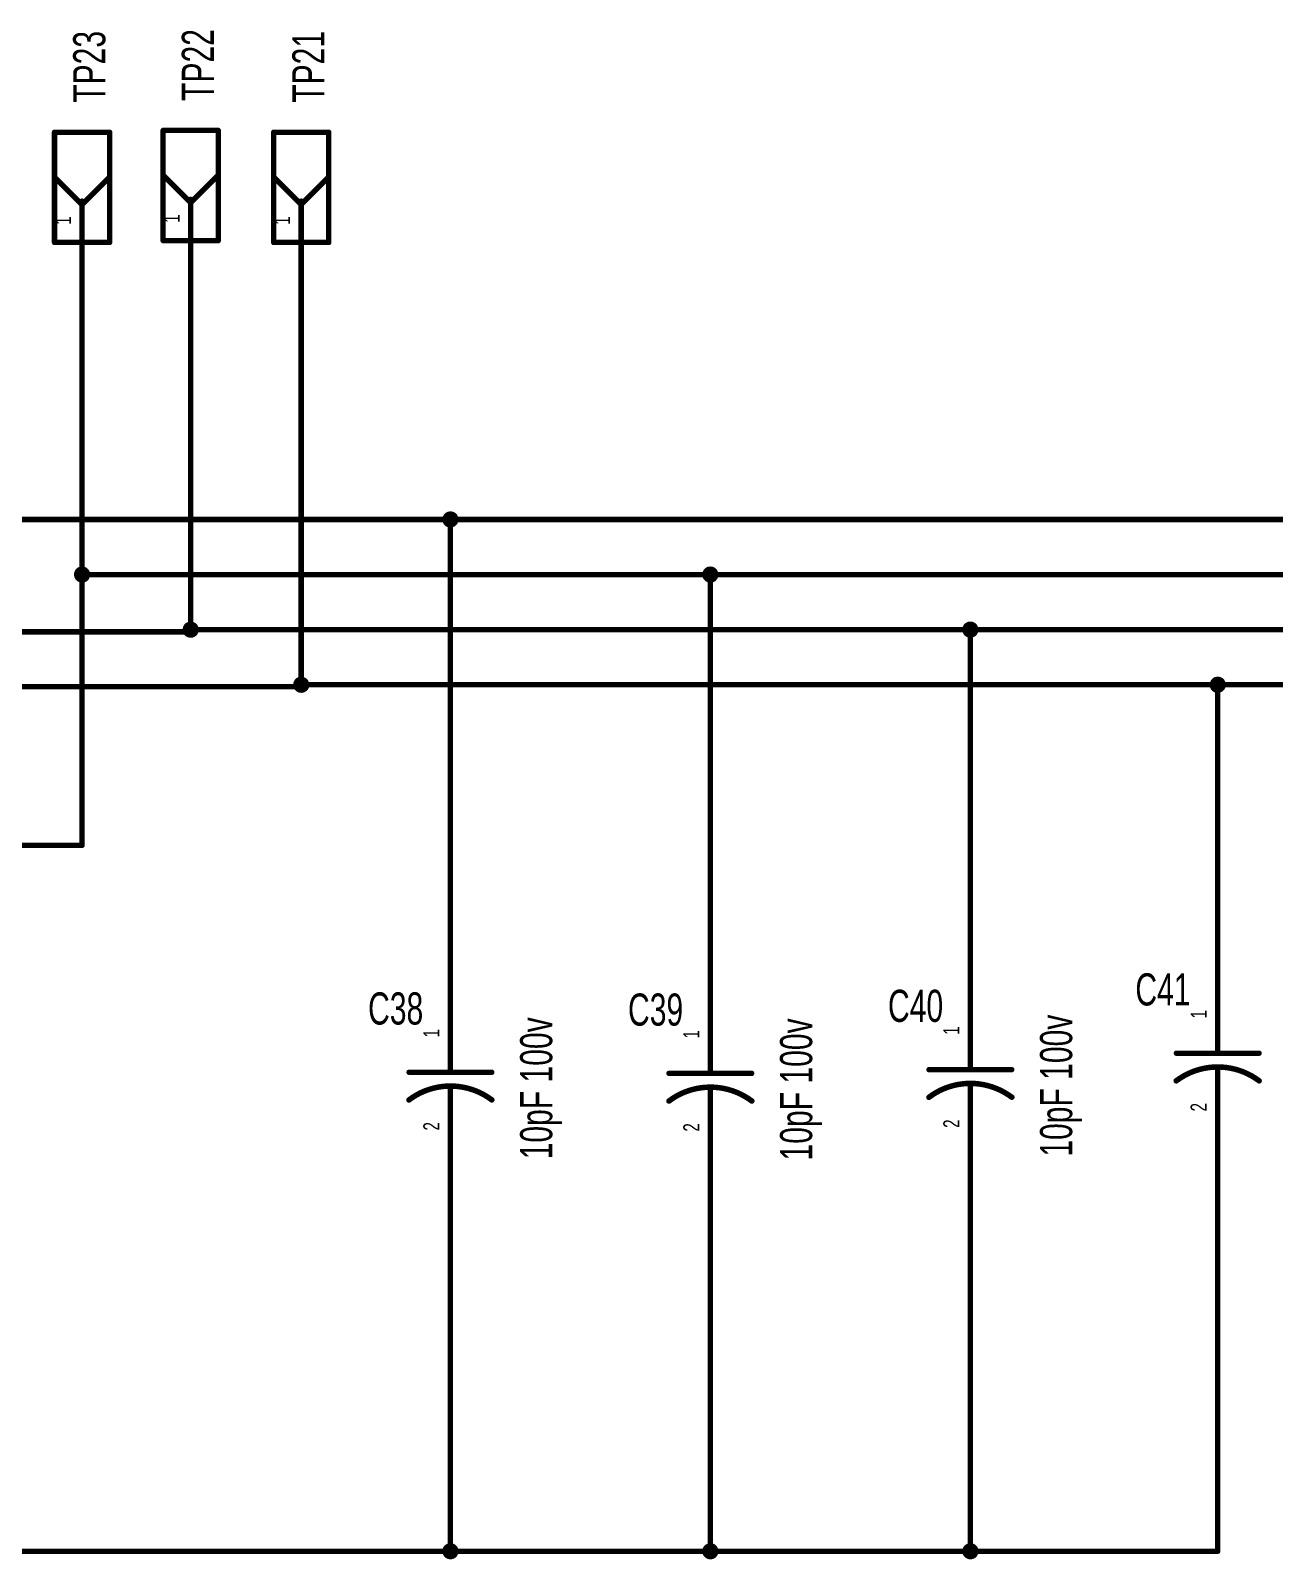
# Model space of a CAD drawing. Extents: x -2.1 to 9.4, y -2.2 to 5.9.
# Drawn here: x 4.364 to 6.621, y 0.301 to 3.076 of the extents above; entities that cross this region are included whole.
import ezdxf
from ezdxf.enums import TextEntityAlignment as Align

# ---------------------------------------------------------------- set-up
doc = ezdxf.new("R2010")
doc.units = 0
for name, color, linetype in [('Element', 253, 'CONTINUOUS'), ('Net', 50, 'CONTINUOUS'), ('Pin', 50, 'CONTINUOUS')]:
    doc.layers.add(name, color=color, linetype=linetype)

msp = doc.modelspace()

# ---------------------------------------------------------------- linework, layer by layer
at = {"layer": 'Element', "linetype": 'CONTINUOUS'}
for points, const_width in [([(4.4072, 2.891), (4.5072, 2.891)], 0.0098), ([(4.4072, 2.691), (4.4072, 2.891)], 0.0098), ([(4.5072, 2.891), (4.5072, 2.691)], 0.0098), ([(4.6043, 2.8943), (4.7043, 2.8943)], 0.0098), ([(4.6043, 2.6943), (4.6043, 2.8943)], 0.0098), ([(4.7043, 2.8943), (4.7043, 2.6943)], 0.0098), ([(4.8048, 2.891), (4.9048, 2.891)], 0.0098), ([(4.8048, 2.691), (4.8048, 2.891)], 0.0098), ([(4.9048, 2.891), (4.9048, 2.691)], 0.0098), ([(4.4072, 2.8097), (4.4572, 2.7597)], 0.0098), ([(4.5072, 2.8097), (4.4572, 2.7597)], 0.0098), ([(4.6043, 2.8131), (4.6543, 2.7631)], 0.0098), ([(4.7043, 2.8131), (4.6543, 2.7631)], 0.0098), ([(4.8048, 2.8097), (4.8548, 2.7597)], 0.0098), ([(4.9048, 2.8097), (4.8548, 2.7597)], 0.0098), ([(4.4572, 2.766), (4.4572, 2.691)], 0.0098), ([(4.6543, 2.7693), (4.6543, 2.6943)], 0.0098), ([(4.8548, 2.766), (4.8548, 2.691)], 0.0098), ([(4.5072, 2.691), (4.4072, 2.691)], 0.0098), ([(4.7043, 2.6943), (4.6043, 2.6943)], 0.0098), ([(4.9048, 2.691), (4.8048, 2.691)], 0.0098), ([(6.5176, 1.2564), (6.5176, 1.2194)], 0.0098), ([(5.1255, 1.2218), (5.1255, 1.1848)], 0.0098), ([(5.5972, 1.2198), (5.5972, 1.1828)], 0.0098), ([(6.0689, 1.2266), (6.0689, 1.1896)], 0.0098), ([(6.4426, 1.2194), (6.5926, 1.2194)], 0.0098), ([(5.9939, 1.1896), (6.1439, 1.1896)], 0.0098), ([(6.5928, 1.1693), (6.5862, 1.1739), (6.5794, 1.1781), (6.5722, 1.1819), (6.5649, 1.1852), (6.5573, 1.188), (6.5496, 1.1903), (6.5417, 1.1921), (6.5337, 1.1934), (6.5257, 1.1942), (6.5176, 1.1944), (6.5096, 1.1942), (6.5015, 1.1934), (6.4936, 1.1921), (6.4857, 1.1903), (6.478, 1.188), (6.4704, 1.1852), (6.463, 1.1819), (6.4559, 1.1781), (6.449, 1.1739), (6.4424, 1.1693)], 0.01), ([(6.5176, 1.1944), (6.5176, 1.1564)], 0.0098), ([(5.0505, 1.1848), (5.2005, 1.1848)], 0.0098), ([(5.5222, 1.1828), (5.6722, 1.1828)], 0.0098), ([(6.1441, 1.1395), (6.1375, 1.1441), (6.1306, 1.1483), (6.1235, 1.1521), (6.1161, 1.1554), (6.1086, 1.1582), (6.1008, 1.1605), (6.093, 1.1623), (6.085, 1.1636), (6.077, 1.1644), (6.0689, 1.1646), (6.0608, 1.1644), (6.0528, 1.1636), (6.0448, 1.1623), (6.037, 1.1605), (6.0292, 1.1582), (6.0217, 1.1554), (6.0143, 1.1521), (6.0072, 1.1483), (6.0003, 1.1441), (5.9937, 1.1394)], 0.01), ([(6.0689, 1.1646), (6.0689, 1.1266)], 0.0098), ([(5.2007, 1.1347), (5.1941, 1.1393), (5.1873, 1.1435), (5.1801, 1.1473), (5.1727, 1.1506), (5.1652, 1.1534), (5.1574, 1.1557), (5.1496, 1.1575), (5.1416, 1.1588), (5.1336, 1.1596), (5.1255, 1.1598), (5.1175, 1.1596), (5.1094, 1.1588), (5.1015, 1.1575), (5.0936, 1.1557), (5.0859, 1.1534), (5.0783, 1.1506), (5.0709, 1.1473), (5.0638, 1.1435), (5.0569, 1.1393), (5.0503, 1.1346)], 0.01), ([(5.1255, 1.1598), (5.1255, 1.1218)], 0.0098), ([(5.6724, 1.1327), (5.6658, 1.1373), (5.6589, 1.1415), (5.6518, 1.1453), (5.6444, 1.1486), (5.6368, 1.1514), (5.6291, 1.1537), (5.6212, 1.1555), (5.6133, 1.1568), (5.6052, 1.1576), (5.5972, 1.1578), (5.5891, 1.1576), (5.5811, 1.1568), (5.5731, 1.1555), (5.5653, 1.1537), (5.5575, 1.1514), (5.55, 1.1486), (5.5426, 1.1453), (5.5354, 1.1415), (5.5286, 1.1373), (5.522, 1.1326)], 0.01), ([(5.5972, 1.1578), (5.5972, 1.1198)], 0.0098)]:
    msp.add_lwpolyline(points, dxfattribs=dict(at, const_width=const_width))
for points, const_width in [([(4.4048, 2.891, 1), (4.4097, 2.891, 1), (4.4048, 2.891, 1)], 0.0049), ([(4.4048, 2.891, 1), (4.4097, 2.891, 1), (4.4048, 2.891, 1)], 0.0049), ([(4.5048, 2.891, 1), (4.5097, 2.891, 1), (4.5048, 2.891, 1)], 0.0049), ([(4.5048, 2.891, 1), (4.5097, 2.891, 1), (4.5048, 2.891, 1)], 0.0049), ([(4.6019, 2.8943, 1), (4.6068, 2.8943, 1), (4.6019, 2.8943, 1)], 0.0049), ([(4.6019, 2.8943, 1), (4.6068, 2.8943, 1), (4.6019, 2.8943, 1)], 0.0049), ([(4.7019, 2.8943, 1), (4.7068, 2.8943, 1), (4.7019, 2.8943, 1)], 0.0049), ([(4.7019, 2.8943, 1), (4.7068, 2.8943, 1), (4.7019, 2.8943, 1)], 0.0049), ([(4.8024, 2.891, 1), (4.8073, 2.891, 1), (4.8024, 2.891, 1)], 0.0049), ([(4.8024, 2.891, 1), (4.8073, 2.891, 1), (4.8024, 2.891, 1)], 0.0049), ([(4.9024, 2.891, 1), (4.9073, 2.891, 1), (4.9024, 2.891, 1)], 0.0049), ([(4.9024, 2.891, 1), (4.9073, 2.891, 1), (4.9024, 2.891, 1)], 0.0049), ([(4.4048, 2.8097, 1), (4.4097, 2.8097, 1), (4.4048, 2.8097, 1)], 0.0049), ([(4.5048, 2.8097, 1), (4.5097, 2.8097, 1), (4.5048, 2.8097, 1)], 0.0049), ([(4.6019, 2.8131, 1), (4.6068, 2.8131, 1), (4.6019, 2.8131, 1)], 0.0049), ([(4.7019, 2.8131, 1), (4.7068, 2.8131, 1), (4.7019, 2.8131, 1)], 0.0049), ([(4.8024, 2.8097, 1), (4.8073, 2.8097, 1), (4.8024, 2.8097, 1)], 0.0049), ([(4.9024, 2.8097, 1), (4.9073, 2.8097, 1), (4.9024, 2.8097, 1)], 0.0049), ([(4.4548, 2.766, 1), (4.4597, 2.766, 1), (4.4548, 2.766, 1)], 0.0049), ([(4.4548, 2.7597, 1), (4.4597, 2.7597, 1), (4.4548, 2.7597, 1)], 0.0049), ([(4.4548, 2.7597, 1), (4.4597, 2.7597, 1), (4.4548, 2.7597, 1)], 0.0049), ([(4.6519, 2.7693, 1), (4.6568, 2.7693, 1), (4.6519, 2.7693, 1)], 0.0049), ([(4.6519, 2.7631, 1), (4.6568, 2.7631, 1), (4.6519, 2.7631, 1)], 0.0049), ([(4.6519, 2.7631, 1), (4.6568, 2.7631, 1), (4.6519, 2.7631, 1)], 0.0049), ([(4.8524, 2.766, 1), (4.8573, 2.766, 1), (4.8524, 2.766, 1)], 0.0049), ([(4.8524, 2.7597, 1), (4.8573, 2.7597, 1), (4.8524, 2.7597, 1)], 0.0049), ([(4.8524, 2.7597, 1), (4.8573, 2.7597, 1), (4.8524, 2.7597, 1)], 0.0049), ([(4.4048, 2.691, 1), (4.4097, 2.691, 1), (4.4048, 2.691, 1)], 0.0049), ([(4.4048, 2.691, 1), (4.4097, 2.691, 1), (4.4048, 2.691, 1)], 0.0049), ([(4.4548, 2.691, 1), (4.4597, 2.691, 1), (4.4548, 2.691, 1)], 0.0049), ([(4.5048, 2.691, 1), (4.5097, 2.691, 1), (4.5048, 2.691, 1)], 0.0049), ([(4.5048, 2.691, 1), (4.5097, 2.691, 1), (4.5048, 2.691, 1)], 0.0049), ([(4.6019, 2.6943, 1), (4.6068, 2.6943, 1), (4.6019, 2.6943, 1)], 0.0049), ([(4.6019, 2.6943, 1), (4.6068, 2.6943, 1), (4.6019, 2.6943, 1)], 0.0049), ([(4.6519, 2.6943, 1), (4.6568, 2.6943, 1), (4.6519, 2.6943, 1)], 0.0049), ([(4.7019, 2.6943, 1), (4.7068, 2.6943, 1), (4.7019, 2.6943, 1)], 0.0049), ([(4.7019, 2.6943, 1), (4.7068, 2.6943, 1), (4.7019, 2.6943, 1)], 0.0049), ([(4.8024, 2.691, 1), (4.8073, 2.691, 1), (4.8024, 2.691, 1)], 0.0049), ([(4.8024, 2.691, 1), (4.8073, 2.691, 1), (4.8024, 2.691, 1)], 0.0049), ([(4.8524, 2.691, 1), (4.8573, 2.691, 1), (4.8524, 2.691, 1)], 0.0049), ([(4.9024, 2.691, 1), (4.9073, 2.691, 1), (4.9024, 2.691, 1)], 0.0049), ([(4.9024, 2.691, 1), (4.9073, 2.691, 1), (4.9024, 2.691, 1)], 0.0049), ([(6.5152, 1.2564, 1), (6.5201, 1.2564, 1), (6.5152, 1.2564, 1)], 0.0049), ([(5.1231, 1.2218, 1), (5.128, 1.2218, 1), (5.1231, 1.2218, 1)], 0.0049), ([(5.5947, 1.2198, 1), (5.5996, 1.2198, 1), (5.5947, 1.2198, 1)], 0.0049), ([(6.0664, 1.2266, 1), (6.0714, 1.2266, 1), (6.0664, 1.2266, 1)], 0.0049), ([(6.4402, 1.2194, 1), (6.4451, 1.2194, 1), (6.4402, 1.2194, 1)], 0.0049), ([(6.5152, 1.2194, 1), (6.5201, 1.2194, 1), (6.5152, 1.2194, 1)], 0.0049), ([(6.5902, 1.2194, 1), (6.5951, 1.2194, 1), (6.5902, 1.2194, 1)], 0.0049), ([(5.9914, 1.1896, 1), (5.9964, 1.1896, 1), (5.9914, 1.1896, 1)], 0.0049), ([(6.0664, 1.1896, 1), (6.0714, 1.1896, 1), (6.0664, 1.1896, 1)], 0.0049), ([(6.1414, 1.1896, 1), (6.1464, 1.1896, 1), (6.1414, 1.1896, 1)], 0.0049), ([(6.5152, 1.1944, 1), (6.5201, 1.1944, 1), (6.5152, 1.1944, 1)], 0.0049), ([(5.0481, 1.1848, 1), (5.053, 1.1848, 1), (5.0481, 1.1848, 1)], 0.0049), ([(5.1231, 1.1848, 1), (5.128, 1.1848, 1), (5.1231, 1.1848, 1)], 0.0049), ([(5.1981, 1.1848, 1), (5.203, 1.1848, 1), (5.1981, 1.1848, 1)], 0.0049), ([(5.5197, 1.1828, 1), (5.5246, 1.1828, 1), (5.5197, 1.1828, 1)], 0.0049), ([(5.5947, 1.1828, 1), (5.5996, 1.1828, 1), (5.5947, 1.1828, 1)], 0.0049), ([(5.6697, 1.1828, 1), (5.6746, 1.1828, 1), (5.6697, 1.1828, 1)], 0.0049), ([(6.0664, 1.1646, 1), (6.0714, 1.1646, 1), (6.0664, 1.1646, 1)], 0.0049), ([(6.4399, 1.1693, 1), (6.4449, 1.1693, 1), (6.4399, 1.1693, 1)], 0.005), ([(6.5903, 1.1693, 1), (6.5953, 1.1693, 1), (6.5903, 1.1693, 1)], 0.005), ([(5.0478, 1.1346, 1), (5.0528, 1.1346, 1), (5.0478, 1.1346, 1)], 0.005), ([(5.1231, 1.1598, 1), (5.128, 1.1598, 1), (5.1231, 1.1598, 1)], 0.0049), ([(5.1982, 1.1347, 1), (5.2032, 1.1347, 1), (5.1982, 1.1347, 1)], 0.005), ([(5.5947, 1.1578, 1), (5.5996, 1.1578, 1), (5.5947, 1.1578, 1)], 0.0049), ([(5.9912, 1.1394, 1), (5.9962, 1.1394, 1), (5.9912, 1.1394, 1)], 0.005), ([(6.1416, 1.1395, 1), (6.1466, 1.1395, 1), (6.1416, 1.1395, 1)], 0.005), ([(6.5152, 1.1564, 1), (6.5201, 1.1564, 1), (6.5152, 1.1564, 1)], 0.0049), ([(5.1231, 1.1218, 1), (5.128, 1.1218, 1), (5.1231, 1.1218, 1)], 0.0049), ([(5.5195, 1.1326, 1), (5.5245, 1.1326, 1), (5.5195, 1.1326, 1)], 0.005), ([(5.5947, 1.1198, 1), (5.5996, 1.1198, 1), (5.5947, 1.1198, 1)], 0.0049), ([(5.6699, 1.1327, 1), (5.6749, 1.1327, 1), (5.6699, 1.1327, 1)], 0.005), ([(6.0664, 1.1266, 1), (6.0714, 1.1266, 1), (6.0664, 1.1266, 1)], 0.0049)]:
    msp.add_lwpolyline(points, format="xyb", dxfattribs=dict(at, const_width=const_width))
at = {"layer": 'Net', "linetype": 'CONTINUOUS', "const_width": 0.0098}
for points in [[(4.4572, 2.616), (4.4572, 1.5967)], [(4.6543, 2.6193), (4.6543, 1.9842)], [(4.8548, 2.616), (4.8548, 1.8846)], [(6.8496, 2.1882), (4.2705, 2.1882)], [(5.1157, 2.1882), (5.1162, 2.1852), (5.1176, 2.1824), (5.1197, 2.1802), (5.1225, 2.1788), (5.1255, 2.1784), (5.1286, 2.1788), (5.1313, 2.1802), (5.1335, 2.1824), (5.1349, 2.1852), (5.1354, 2.1882), (5.1349, 2.1912), (5.1335, 2.194), (5.1313, 2.1962), (5.1286, 2.1976), (5.1255, 2.198), (5.1225, 2.1976), (5.1197, 2.1962), (5.1176, 2.194), (5.1162, 2.1912), (5.1157, 2.1882)], [(5.1255, 1.3718), (5.1255, 2.1882)], [(4.4474, 2.0882), (4.4479, 2.0852), (4.4493, 2.0824), (4.4514, 2.0802), (4.4542, 2.0788), (4.4572, 2.0784), (4.4603, 2.0788), (4.463, 2.0802), (4.4652, 2.0824), (4.4666, 2.0852), (4.4671, 2.0882), (4.4666, 2.0912), (4.4652, 2.094), (4.463, 2.0962), (4.4603, 2.0976), (4.4572, 2.098), (4.4542, 2.0976), (4.4514, 2.0962), (4.4493, 2.094), (4.4479, 2.0912), (4.4474, 2.0882)], [(6.8496, 2.0882), (4.4572, 2.0882)], [(5.5873, 2.0882), (5.5878, 2.0852), (5.5892, 2.0824), (5.5914, 2.0802), (5.5941, 2.0788), (5.5972, 2.0784), (5.6002, 2.0788), (5.603, 2.0802), (5.6051, 2.0824), (5.6065, 2.0852), (5.607, 2.0882), (5.6065, 2.0912), (5.6051, 2.094), (5.603, 2.0962), (5.6002, 2.0976), (5.5972, 2.098), (5.5941, 2.0976), (5.5914, 2.0962), (5.5892, 2.094), (5.5878, 2.0912), (5.5873, 2.0882)], [(5.5972, 1.3698), (5.5972, 2.0882)], [(4.6445, 1.9882), (4.645, 1.9852), (4.6464, 1.9824), (4.6485, 1.9802), (4.6513, 1.9788), (4.6543, 1.9784), (4.6574, 1.9788), (4.6601, 1.9802), (4.6623, 1.9824), (4.6637, 1.9852), (4.6642, 1.9882), (4.6637, 1.9912), (4.6623, 1.994), (4.6601, 1.9962), (4.6574, 1.9976), (4.6543, 1.998), (4.6513, 1.9976), (4.6485, 1.9962), (4.6464, 1.994), (4.645, 1.9912), (4.6445, 1.9882)], [(6.0591, 1.9882), (6.0595, 1.9852), (6.0609, 1.9824), (6.0631, 1.9802), (6.0659, 1.9788), (6.0689, 1.9784), (6.0719, 1.9788), (6.0747, 1.9802), (6.0769, 1.9824), (6.0783, 1.9852), (6.0787, 1.9882), (6.0783, 1.9912), (6.0769, 1.994), (6.0747, 1.9962), (6.0719, 1.9976), (6.0689, 1.998), (6.0659, 1.9976), (6.0631, 1.9962), (6.0609, 1.994), (6.0595, 1.9912), (6.0591, 1.9882)], [(4.6543, 1.9842), (3.1634, 1.9842)], [(6.8496, 1.9882), (4.6543, 1.9882)], [(6.0689, 1.3766), (6.0689, 1.9882)], [(4.8548, 1.8846), (3.9523, 1.8846)], [(4.845, 1.8882), (4.8455, 1.8852), (4.8469, 1.8824), (4.849, 1.8802), (4.8518, 1.8788), (4.8548, 1.8784), (4.8579, 1.8788), (4.8606, 1.8802), (4.8628, 1.8824), (4.8642, 1.8852), (4.8647, 1.8882), (4.8642, 1.8912), (4.8628, 1.894), (4.8606, 1.8962), (4.8579, 1.8976), (4.8548, 1.898), (4.8518, 1.8976), (4.849, 1.8962), (4.8469, 1.894), (4.8455, 1.8912), (4.845, 1.8882)], [(4.8548, 1.8882), (6.8496, 1.8882)], [(6.5078, 1.8882), (6.5083, 1.8852), (6.5097, 1.8824), (6.5118, 1.8802), (6.5146, 1.8788), (6.5176, 1.8784), (6.5207, 1.8788), (6.5234, 1.8802), (6.5256, 1.8824), (6.527, 1.8852), (6.5275, 1.8882), (6.527, 1.8912), (6.5256, 1.894), (6.5234, 1.8962), (6.5207, 1.8976), (6.5176, 1.898), (6.5146, 1.8976), (6.5118, 1.8962), (6.5097, 1.894), (6.5083, 1.8912), (6.5078, 1.8882)], [(6.5176, 1.4064), (6.5176, 1.8882)], [(4.4572, 1.5967), (3.1634, 1.5967)], [(6.5176, 0.3155), (6.5176, 1.0064)], [(5.1255, 0.9718), (5.1255, 0.3155)], [(5.5972, 0.9698), (5.5972, 0.3155)], [(6.0689, 0.9766), (6.0689, 0.3155)], [(3.6254, 0.3155), (6.5176, 0.3155)], [(5.1157, 0.3155), (5.1162, 0.3124), (5.1176, 0.3097), (5.1197, 0.3075), (5.1225, 0.3061), (5.1255, 0.3056), (5.1286, 0.3061), (5.1313, 0.3075), (5.1335, 0.3097), (5.1349, 0.3124), (5.1354, 0.3155), (5.1349, 0.3185), (5.1335, 0.3212), (5.1313, 0.3234), (5.1286, 0.3248), (5.1255, 0.3253), (5.1225, 0.3248), (5.1197, 0.3234), (5.1176, 0.3212), (5.1162, 0.3185), (5.1157, 0.3155)], [(5.5873, 0.3155), (5.5878, 0.3124), (5.5892, 0.3097), (5.5914, 0.3075), (5.5941, 0.3061), (5.5972, 0.3056), (5.6002, 0.3061), (5.603, 0.3075), (5.6051, 0.3097), (5.6065, 0.3124), (5.607, 0.3155), (5.6065, 0.3185), (5.6051, 0.3212), (5.603, 0.3234), (5.6002, 0.3248), (5.5972, 0.3253), (5.5941, 0.3248), (5.5914, 0.3234), (5.5892, 0.3212), (5.5878, 0.3185), (5.5873, 0.3155)], [(6.0591, 0.3155), (6.0595, 0.3124), (6.0609, 0.3097), (6.0631, 0.3075), (6.0659, 0.3061), (6.0689, 0.3056), (6.0719, 0.3061), (6.0747, 0.3075), (6.0769, 0.3097), (6.0783, 0.3124), (6.0787, 0.3155), (6.0783, 0.3185), (6.0769, 0.3212), (6.0747, 0.3234), (6.0719, 0.3248), (6.0689, 0.3253), (6.0659, 0.3248), (6.0631, 0.3234), (6.0609, 0.3212), (6.0595, 0.3185), (6.0591, 0.3155)]]:
    msp.add_lwpolyline(points, dxfattribs=at)
at = {"layer": 'Net', "linetype": 'CONTINUOUS', "const_width": 0.0049}
for points in [[(4.4548, 2.616, 1), (4.4597, 2.616, 1), (4.4548, 2.616, 1)], [(4.6519, 2.6193, 1), (4.6568, 2.6193, 1), (4.6519, 2.6193, 1)], [(4.8524, 2.616, 1), (4.8573, 2.616, 1), (4.8524, 2.616, 1)], [(5.1132, 2.1882, 1), (5.1181, 2.1882, 1), (5.1132, 2.1882, 1)], [(5.1231, 2.1882, 1), (5.128, 2.1882, 1), (5.1231, 2.1882, 1)], [(4.4449, 2.0882, 1), (4.4498, 2.0882, 1), (4.4449, 2.0882, 1)], [(4.4548, 2.0882, 1), (4.4597, 2.0882, 1), (4.4548, 2.0882, 1)], [(5.5849, 2.0882, 1), (5.5898, 2.0882, 1), (5.5849, 2.0882, 1)], [(5.5947, 2.0882, 1), (5.5996, 2.0882, 1), (5.5947, 2.0882, 1)], [(4.642, 1.9882, 1), (4.6469, 1.9882, 1), (4.642, 1.9882, 1)], [(4.6519, 1.9882, 1), (4.6568, 1.9882, 1), (4.6519, 1.9882, 1)], [(4.6519, 1.9842, 1), (4.6568, 1.9842, 1), (4.6519, 1.9842, 1)], [(4.6519, 1.9842, 1), (4.6568, 1.9842, 1), (4.6519, 1.9842, 1)], [(6.0566, 1.9882, 1), (6.0615, 1.9882, 1), (6.0566, 1.9882, 1)], [(6.0664, 1.9882, 1), (6.0714, 1.9882, 1), (6.0664, 1.9882, 1)], [(4.8425, 1.8882, 1), (4.8474, 1.8882, 1), (4.8425, 1.8882, 1)], [(4.8524, 1.8882, 1), (4.8573, 1.8882, 1), (4.8524, 1.8882, 1)], [(4.8524, 1.8846, 1), (4.8573, 1.8846, 1), (4.8524, 1.8846, 1)], [(4.8524, 1.8846, 1), (4.8573, 1.8846, 1), (4.8524, 1.8846, 1)], [(6.5053, 1.8882, 1), (6.5102, 1.8882, 1), (6.5053, 1.8882, 1)], [(6.5152, 1.8882, 1), (6.5201, 1.8882, 1), (6.5152, 1.8882, 1)], [(4.4548, 1.5967, 1), (4.4597, 1.5967, 1), (4.4548, 1.5967, 1)], [(4.4548, 1.5967, 1), (4.4597, 1.5967, 1), (4.4548, 1.5967, 1)], [(6.5152, 1.4064, 1), (6.5201, 1.4064, 1), (6.5152, 1.4064, 1)], [(5.1231, 1.3718, 1), (5.128, 1.3718, 1), (5.1231, 1.3718, 1)], [(5.5947, 1.3698, 1), (5.5996, 1.3698, 1), (5.5947, 1.3698, 1)], [(6.0664, 1.3766, 1), (6.0714, 1.3766, 1), (6.0664, 1.3766, 1)], [(6.5152, 1.0064, 1), (6.5201, 1.0064, 1), (6.5152, 1.0064, 1)], [(5.1231, 0.9718, 1), (5.128, 0.9718, 1), (5.1231, 0.9718, 1)], [(5.5947, 0.9698, 1), (5.5996, 0.9698, 1), (5.5947, 0.9698, 1)], [(6.0664, 0.9766, 1), (6.0714, 0.9766, 1), (6.0664, 0.9766, 1)], [(5.1132, 0.3155, 1), (5.1181, 0.3155, 1), (5.1132, 0.3155, 1)], [(5.1231, 0.3155, 1), (5.128, 0.3155, 1), (5.1231, 0.3155, 1)], [(5.5849, 0.3155, 1), (5.5898, 0.3155, 1), (5.5849, 0.3155, 1)], [(5.5947, 0.3155, 1), (5.5996, 0.3155, 1), (5.5947, 0.3155, 1)], [(6.0566, 0.3155, 1), (6.0615, 0.3155, 1), (6.0566, 0.3155, 1)], [(6.0664, 0.3155, 1), (6.0714, 0.3155, 1), (6.0664, 0.3155, 1)], [(6.5152, 0.3155, 1), (6.5201, 0.3155, 1), (6.5152, 0.3155, 1)], [(6.5152, 0.3155, 1), (6.5201, 0.3155, 1), (6.5152, 0.3155, 1)]]:
    msp.add_lwpolyline(points, format="xyb", dxfattribs=at)
at = {"layer": 'Pin', "linetype": 'CONTINUOUS', "const_width": 0.0098}
for points in [[(4.4572, 2.766), (4.4572, 2.616)], [(4.6543, 2.7693), (4.6543, 2.6193)], [(4.8548, 2.766), (4.8548, 2.616)], [(6.5176, 1.2564), (6.5176, 1.4064)], [(5.1255, 1.2218), (5.1255, 1.3718)], [(5.5972, 1.2198), (5.5972, 1.3698)], [(6.0689, 1.2266), (6.0689, 1.3766)], [(6.5176, 1.1564), (6.5176, 1.0064)], [(5.1255, 1.1218), (5.1255, 0.9718)], [(5.5972, 1.1198), (5.5972, 0.9698)], [(6.0689, 1.1266), (6.0689, 0.9766)]]:
    msp.add_lwpolyline(points, dxfattribs=at)
at = {"layer": 'Pin', "linetype": 'CONTINUOUS', "const_width": 0.0049}
for points in [[(4.4548, 2.766, 1), (4.4597, 2.766, 1), (4.4548, 2.766, 1)], [(4.6519, 2.7693, 1), (4.6568, 2.7693, 1), (4.6519, 2.7693, 1)], [(4.8524, 2.766, 1), (4.8573, 2.766, 1), (4.8524, 2.766, 1)], [(4.4548, 2.616, 1), (4.4597, 2.616, 1), (4.4548, 2.616, 1)], [(4.6519, 2.6193, 1), (4.6568, 2.6193, 1), (4.6519, 2.6193, 1)], [(4.8524, 2.616, 1), (4.8573, 2.616, 1), (4.8524, 2.616, 1)], [(6.5152, 1.4064, 1), (6.5201, 1.4064, 1), (6.5152, 1.4064, 1)], [(5.1231, 1.3718, 1), (5.128, 1.3718, 1), (5.1231, 1.3718, 1)], [(5.5947, 1.3698, 1), (5.5996, 1.3698, 1), (5.5947, 1.3698, 1)], [(6.0664, 1.3766, 1), (6.0714, 1.3766, 1), (6.0664, 1.3766, 1)], [(6.5152, 1.2564, 1), (6.5201, 1.2564, 1), (6.5152, 1.2564, 1)], [(5.1231, 1.2218, 1), (5.128, 1.2218, 1), (5.1231, 1.2218, 1)], [(5.5947, 1.2198, 1), (5.5996, 1.2198, 1), (5.5947, 1.2198, 1)], [(6.0664, 1.2266, 1), (6.0714, 1.2266, 1), (6.0664, 1.2266, 1)], [(6.5152, 1.1564, 1), (6.5201, 1.1564, 1), (6.5152, 1.1564, 1)], [(5.1231, 1.1218, 1), (5.128, 1.1218, 1), (5.1231, 1.1218, 1)], [(5.5947, 1.1198, 1), (5.5996, 1.1198, 1), (5.5947, 1.1198, 1)], [(6.0664, 1.1266, 1), (6.0714, 1.1266, 1), (6.0664, 1.1266, 1)], [(6.5152, 1.0064, 1), (6.5201, 1.0064, 1), (6.5152, 1.0064, 1)], [(5.1231, 0.9718, 1), (5.128, 0.9718, 1), (5.1231, 0.9718, 1)], [(5.5947, 0.9698, 1), (5.5996, 0.9698, 1), (5.5947, 0.9698, 1)], [(6.0664, 0.9766, 1), (6.0714, 0.9766, 1), (6.0664, 0.9766, 1)]]:
    msp.add_lwpolyline(points, format="xyb", dxfattribs=at)

# ---------------------------------------------------------------- texts
at = {"layer": 'Element', "width": 0.7}
for s, p in [('TP23', (4.5169, 3.0097)), ('TP22', (4.714, 3.0131)), ('TP21', (4.9145, 3.0097)), ('10pF 100v', (5.3278, 1.1557)), ('10pF 100v', (5.7994, 1.1537)), ('10pF 100v', (6.2711, 1.1605))]:
    msp.add_text(s, height=0.0583, rotation=90, dxfattribs=at).set_placement(p, align=Align.BOTTOM_CENTER)
for s, p in [('C41', (6.4183, 1.2886)), ('C40', (5.9695, 1.2588)), ('C38', (5.0262, 1.254)), ('C39', (5.4978, 1.252))]:
    msp.add_text(s, height=0.0583, dxfattribs=at).set_placement(p, align=Align.BOTTOM_CENTER)
at = {"layer": 'Pin', "width": 0.7}
for s, p in [('1', (4.408, 2.7233)), ('1', (4.6051, 2.7267)), ('1', (4.8056, 2.7233)), ('1', (6.4684, 1.2827)), ('1', (5.0763, 1.2481)), ('1', (5.548, 1.2461)), ('1', (6.0197, 1.2529)), ('2', (6.4684, 1.1138)), ('2', (5.0763, 1.0792)), ('2', (5.548, 1.0772)), ('2', (6.0197, 1.084))]:
    msp.add_text(s, height=0.0292, rotation=90, dxfattribs=at).set_placement(p, align=Align.TOP_LEFT)

doc.saveas('drawing.dxf')
